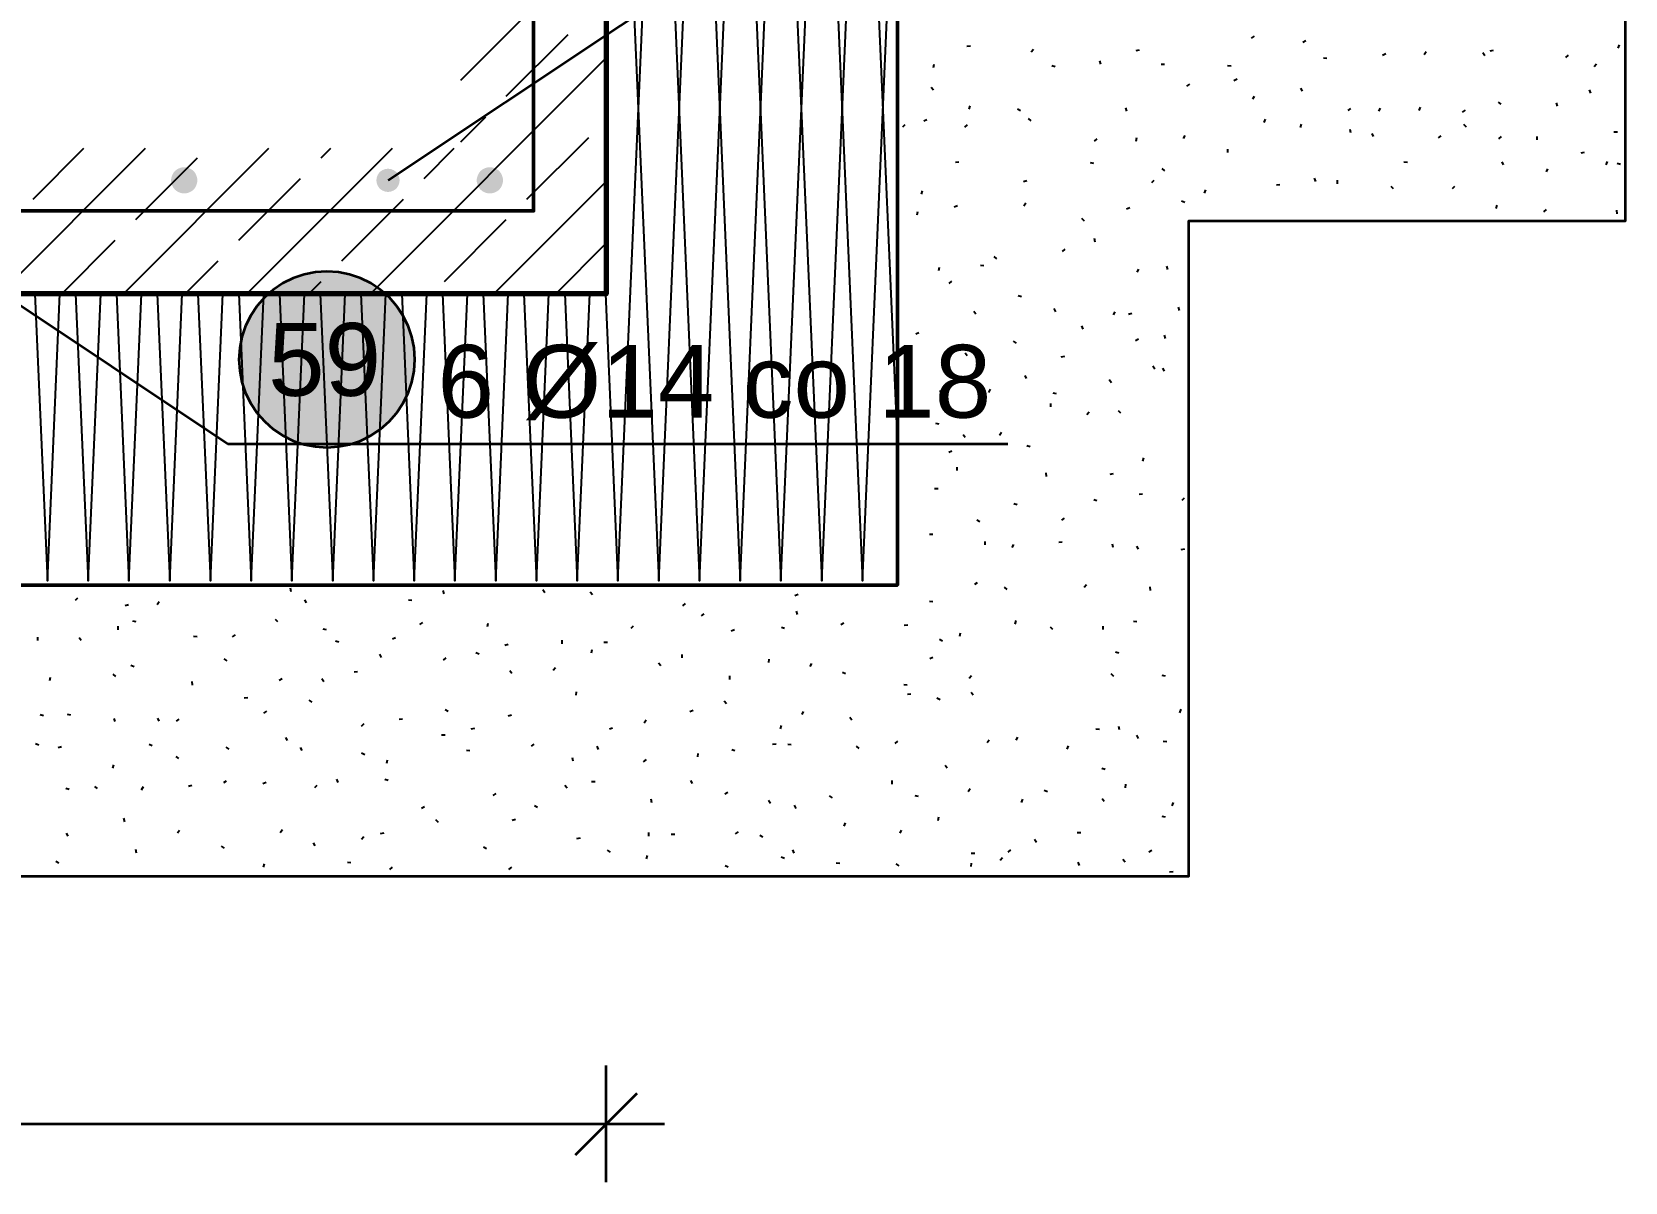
# Model space of a CAD drawing. Header units: metres. Extents: x -2.2 to 48.7, y -1.5 to 0.6.
# Drawn here: x 47.592 to 48.686, y -1.46 to -0.67 of the extents above; entities that cross this region are included whole.
import ezdxf

# ---------------------------------------------------------------- set-up
doc = ezdxf.new("R2010")
doc.units = ezdxf.units.M
for name, color, linetype, lineweight in [('A-FUNDAMENTY', 7, 'Continuous', 50), ('A-KRESKOWANIE', 8, 'Continuous', 18), ('A-SCIANY-IZOL', 4, 'Continuous', 35), ('A-WARSTWY', 8, 'Continuous', 25), ('K-WYMIARY', 1, 'Continuous', 25), ('K-ZBROJENIE', 1, 'Continuous', 100), ('K-ZBROJENIE-OPIS', 2, 'Continuous', 25)]:
    doc.layers.add(name, color=color, linetype=linetype, lineweight=lineweight)
doc.styles.add('PL_ARIAL', font='arial.ttf')

msp = doc.modelspace()

# ---------------------------------------------------------------- hatches: boundary and pattern name
at = {"layer": 'K-ZBROJENIE', "true_color": 0x000000}
for points in [[(47.7054, -0.772), (47.7054, -0.7729), (47.7052, -0.7738), (47.705, -0.7746), (47.7047, -0.7754), (47.7043, -0.7762), (47.7039, -0.777), (47.7034, -0.7777), (47.7028, -0.7784), (47.7021, -0.779), (47.7014, -0.7795), (47.7006, -0.7799), (47.6998, -0.7803), (47.699, -0.7806), (47.6982, -0.7808), (47.6973, -0.781), (47.6964, -0.781), (47.6955, -0.781), (47.6946, -0.7808), (47.6938, -0.7806), (47.693, -0.7803), (47.6922, -0.7799), (47.6914, -0.7795), (47.6907, -0.779), (47.69, -0.7784), (47.6894, -0.7777), (47.6889, -0.777), (47.6885, -0.7762), (47.6881, -0.7754), (47.6878, -0.7746), (47.6876, -0.7738), (47.6874, -0.7729), (47.6874, -0.772), (47.6874, -0.7711), (47.6876, -0.7702), (47.6878, -0.7694), (47.6881, -0.7686), (47.6885, -0.7678), (47.6889, -0.767), (47.6894, -0.7663), (47.69, -0.7656), (47.6907, -0.765), (47.6914, -0.7645), (47.6922, -0.7641), (47.693, -0.7637), (47.6938, -0.7634), (47.6946, -0.7632), (47.6955, -0.763), (47.6964, -0.763), (47.6973, -0.763), (47.6982, -0.7632), (47.699, -0.7634), (47.6998, -0.7637), (47.7006, -0.7641), (47.7014, -0.7645), (47.7021, -0.765), (47.7028, -0.7656), (47.7034, -0.7663), (47.7039, -0.767), (47.7043, -0.7678), (47.7047, -0.7686), (47.705, -0.7694), (47.7052, -0.7702), (47.7054, -0.7711)], [(47.9154, -0.772), (47.9154, -0.7729), (47.9152, -0.7738), (47.915, -0.7746), (47.9147, -0.7754), (47.9143, -0.7762), (47.9139, -0.777), (47.9134, -0.7777), (47.9128, -0.7784), (47.9121, -0.779), (47.9114, -0.7795), (47.9106, -0.7799), (47.9098, -0.7803), (47.909, -0.7806), (47.9082, -0.7808), (47.9073, -0.781), (47.9064, -0.781), (47.9055, -0.781), (47.9046, -0.7808), (47.9038, -0.7806), (47.903, -0.7803), (47.9022, -0.7799), (47.9014, -0.7795), (47.9007, -0.779), (47.9, -0.7784), (47.8994, -0.7777), (47.8989, -0.777), (47.8985, -0.7762), (47.8981, -0.7754), (47.8978, -0.7746), (47.8976, -0.7738), (47.8974, -0.7729), (47.8974, -0.772), (47.8974, -0.7711), (47.8976, -0.7702), (47.8978, -0.7694), (47.8981, -0.7686), (47.8985, -0.7678), (47.8989, -0.767), (47.8994, -0.7663), (47.9, -0.7656), (47.9007, -0.765), (47.9014, -0.7645), (47.9022, -0.7641), (47.903, -0.7637), (47.9038, -0.7634), (47.9046, -0.7632), (47.9055, -0.763), (47.9064, -0.763), (47.9073, -0.763), (47.9082, -0.7632), (47.909, -0.7634), (47.9098, -0.7637), (47.9106, -0.7641), (47.9114, -0.7645), (47.9121, -0.765), (47.9128, -0.7656), (47.9134, -0.7663), (47.9139, -0.767), (47.9143, -0.7678), (47.9147, -0.7686), (47.915, -0.7694), (47.9152, -0.7702), (47.9154, -0.7711)]]:
    msp.add_hatch(color=7, dxfattribs=at).paths.add_polyline_path(points)
at = {"layer": 'K-ZBROJENIE-OPIS', "true_color": 0x000000}
msp.add_hatch(color=7, dxfattribs=at).paths.add_polyline_path([(47.8444, -0.772), (47.8441, -0.7699), (47.8433, -0.768), (47.8421, -0.7663), (47.8404, -0.7651), (47.8385, -0.7643), (47.8364, -0.764), (47.8343, -0.7643), (47.8324, -0.7651), (47.8307, -0.7663), (47.8295, -0.768), (47.8287, -0.7699), (47.8284, -0.772), (47.8287, -0.7741), (47.8295, -0.776), (47.8307, -0.7777), (47.8324, -0.7789), (47.8343, -0.7797), (47.8364, -0.78), (47.8385, -0.7797), (47.8404, -0.7789), (47.8421, -0.7777), (47.8433, -0.776), (47.8441, -0.7741)])
at = {"layer": 'K-ZBROJENIE-OPIS', "true_color": 0xffffff}
msp.add_hatch(color=7, dxfattribs=at).paths.add_polyline_path([(47.8548, -0.895), (47.8543, -0.8871), (47.8528, -0.8794), (47.8502, -0.8719), (47.8467, -0.8648), (47.8423, -0.8582), (47.8371, -0.8523), (47.8312, -0.8471), (47.8246, -0.8427), (47.8175, -0.8392), (47.81, -0.8366), (47.8023, -0.8351), (47.7944, -0.8346), (47.7865, -0.8351), (47.7788, -0.8366), (47.7713, -0.8392), (47.7642, -0.8427), (47.7576, -0.8471), (47.7517, -0.8523), (47.7465, -0.8582), (47.7421, -0.8648), (47.7386, -0.8719), (47.736, -0.8794), (47.7345, -0.8871), (47.734, -0.895), (47.7345, -0.9029), (47.736, -0.9106), (47.7386, -0.9181), (47.7421, -0.9252), (47.7465, -0.9318), (47.7517, -0.9377), (47.7576, -0.9429), (47.7642, -0.9473), (47.7713, -0.9508), (47.7788, -0.9534), (47.7865, -0.9549), (47.7944, -0.9554), (47.8023, -0.9549), (47.81, -0.9534), (47.8175, -0.9508), (47.8246, -0.9473), (47.8312, -0.9429), (47.8371, -0.9377), (47.8423, -0.9318), (47.8467, -0.9252), (47.8502, -0.9181), (47.8528, -0.9106), (47.8543, -0.9029)])

# ---------------------------------------------------------------- linework, layer by layer
at = {"layer": 'A-FUNDAMENTY', "lineweight": 70, "ltscale": 0.02}
msp.add_lwpolyline([(47.9864, -0.4), (47.9864, -0.85), (47.9864, -0.85), (47.9864, -0.85), (46.9864, -0.85)], dxfattribs=at)
at = {"layer": 'A-KRESKOWANIE', "lineweight": 25, "ltscale": 0.02}
for points in [[(47.9858, -0.85), (47.9944, -1.047), (48.0224, -0.403), (48.0504, -1.047), (48.0784, -0.403), (48.1064, -1.047), (48.1344, -0.403), (48.1624, -1.047), (48.1904, -0.403), (48.199, -0.6)], [(47.9864, -0.587), (47.9944, -0.403), (48.0224, -1.047), (48.0504, -0.403), (48.0784, -1.047), (48.1064, -0.403), (48.1344, -1.047), (48.1624, -0.403), (48.1864, -0.955)], [(47.8864, -0.7031), (47.9864, -0.6031)], [(47.9177, -0.7142), (47.9602, -0.6718)], [(48.4297, -0.6743), (48.4317, -0.673)], [(48.4649, -0.6772), (48.467, -0.676)], [(47.8243, -0.85), (47.9864, -0.6879)], [(48.2342, -0.6799), (48.2366, -0.6796)], [(48.2782, -0.6837), (48.2798, -0.682)], [(48.3504, -0.6828), (48.3528, -0.6824)], [(48.4815, -0.6884), (48.4791, -0.6881)], [(48.5198, -0.6861), (48.5219, -0.6848)], [(48.5484, -0.6855), (48.5498, -0.6836)], [(48.59, -0.6864), (48.5887, -0.6844)], [(48.5936, -0.683), (48.596, -0.6826)], [(48.6457, -0.6876), (48.6476, -0.686)], [(48.6816, -0.6812), (48.6825, -0.679)], [(48.2113, -0.6946), (48.2116, -0.6922)], [(48.2949, -0.694), (48.2926, -0.6933)], [(48.3262, -0.6923), (48.3254, -0.69)], [(48.37, -0.6925), (48.3676, -0.6925)], [(48.4157, -0.6935), (48.4133, -0.6934)], [(48.6651, -0.6938), (48.6667, -0.692)], [(48.2113, -0.71), (48.2096, -0.7083)], [(48.3853, -0.7073), (48.3874, -0.706)], [(48.4176, -0.7034), (48.4198, -0.7024)], [(48.4647, -0.7108), (48.4635, -0.7088)], [(48.6628, -0.7121), (48.662, -0.7098)], [(48.2357, -0.7232), (48.2364, -0.7209)], [(48.3441, -0.7244), (48.3434, -0.7221)], [(48.4305, -0.7161), (48.4317, -0.7141)], [(48.5448, -0.724), (48.5458, -0.7218)], [(48.6013, -0.7197), (48.5993, -0.7183)], [(48.64, -0.7211), (48.6393, -0.7188)], [(47.8864, -0.7455), (47.9036, -0.7283)], [(48.2045, -0.7312), (48.2067, -0.7303)], [(48.2709, -0.7243), (48.2688, -0.7231)], [(48.2782, -0.7312), (48.2764, -0.7296)], [(48.4384, -0.7323), (48.4393, -0.7301)], [(48.4634, -0.7357), (48.4641, -0.7334)], [(48.496, -0.7241), (48.498, -0.7227)], [(48.5171, -0.7246), (48.5183, -0.7225)], [(48.5747, -0.7251), (48.5767, -0.7239)], [(47.9319, -0.7849), (47.9743, -0.7425)], [(48.1901, -0.7353), (48.1918, -0.7336)], [(48.2327, -0.7354), (48.2345, -0.7338)], [(48.3218, -0.7451), (48.3236, -0.7435)], [(48.3504, -0.745), (48.3508, -0.7426)], [(48.3829, -0.7432), (48.3842, -0.7411)], [(48.4979, -0.7393), (48.4975, -0.737)], [(48.5136, -0.742), (48.5125, -0.7399)], [(48.5581, -0.7429), (48.5601, -0.7415)], [(48.5773, -0.7354), (48.5756, -0.7337)], [(48.5997, -0.7436), (48.6014, -0.7419)], [(48.6259, -0.7442), (48.626, -0.7418)], [(48.6787, -0.7388), (48.6811, -0.7388)], [(47.5698, -0.85), (47.6698, -0.75)], [(47.5925, -0.7849), (47.6274, -0.75)], [(47.6546, -0.85), (47.7546, -0.75)], [(47.7395, -0.85), (47.8395, -0.75)], [(47.7905, -0.7566), (47.7971, -0.75)], [(47.8612, -0.7707), (47.8819, -0.75)], [(48.4135, -0.753), (48.4134, -0.7506)], [(48.6562, -0.7532), (48.6585, -0.7526)], [(47.6632, -0.799), (47.7056, -0.7566)], [(48.2263, -0.7596), (48.2286, -0.7594)], [(48.3213, -0.7605), (48.319, -0.7599)], [(48.3701, -0.7655), (48.3684, -0.7639)], [(48.5368, -0.7597), (48.5344, -0.7596)], [(48.6029, -0.7614), (48.602, -0.7592)], [(48.6324, -0.7662), (48.6332, -0.764)], [(48.6734, -0.7613), (48.6743, -0.7591)], [(48.6833, -0.7611), (48.681, -0.7605)], [(47.7339, -0.8132), (47.7763, -0.7707)], [(47.9092, -0.85), (47.9864, -0.7728)], [(48.273, -0.7729), (48.2753, -0.7721)], [(48.3612, -0.7735), (48.3628, -0.7718)], [(48.4468, -0.775), (48.4492, -0.7749)], [(48.4738, -0.7727), (48.473, -0.7704)], [(48.4888, -0.7744), (48.4888, -0.772)], [(48.5273, -0.7779), (48.5256, -0.7762)], [(48.5677, -0.7777), (48.5693, -0.7759)], [(47.8046, -0.8273), (47.847, -0.7849)], [(48.203, -0.7816), (48.2036, -0.7793)], [(48.2733, -0.7896), (48.2746, -0.7875)], [(48.3838, -0.7873), (48.3815, -0.7864)], [(48.3975, -0.7809), (48.3983, -0.7786)], [(47.8753, -0.8415), (47.9177, -0.799)], [(48.1999, -0.7958), (48.2004, -0.7934)], [(48.2254, -0.7903), (48.2276, -0.7893)], [(48.3149, -0.8), (48.3132, -0.7983)], [(48.3439, -0.7915), (48.3462, -0.7907)], [(48.5979, -0.7914), (48.5984, -0.7891)], [(48.6306, -0.7937), (48.6324, -0.7921)], [(48.6809, -0.7949), (48.6807, -0.7925)], [(47.6122, -0.85), (47.649, -0.8132)], [(47.9516, -0.85), (47.9864, -0.8152)], [(48.2998, -0.8208), (48.3016, -0.8192)], [(48.3222, -0.8144), (48.3219, -0.812)], [(47.6971, -0.85), (47.7197, -0.8273)], [(48.2149, -0.8339), (48.2153, -0.8316)], [(48.2458, -0.8308), (48.2434, -0.8305)], [(48.2548, -0.826), (48.2529, -0.8244)], [(48.3723, -0.8332), (48.3714, -0.831)], [(47.7819, -0.85), (47.7905, -0.8415)], [(48.2219, -0.8428), (48.2238, -0.8413)], [(48.3512, -0.835), (48.3523, -0.8329)], [(47.5938, -0.85), (47.6024, -1.047), (47.611, -0.85)], [(47.6218, -0.85), (47.6304, -1.047), (47.639, -0.85)], [(47.6498, -0.85), (47.6584, -1.047), (47.667, -0.85)], [(47.6778, -0.85), (47.6864, -1.047), (47.695, -0.85)], [(47.7058, -0.85), (47.7144, -1.047), (47.723, -0.85)], [(47.7338, -0.85), (47.7424, -1.047), (47.751, -0.85)], [(47.7618, -0.85), (47.7704, -1.047), (47.779, -0.85)], [(47.7898, -0.85), (47.7984, -1.047), (47.807, -0.85)], [(47.8178, -0.85), (47.8264, -1.047), (47.835, -0.85)], [(47.8458, -0.85), (47.8544, -1.047), (47.863, -0.85)], [(47.8738, -0.85), (47.8824, -1.047), (47.891, -0.85)], [(47.9018, -0.85), (47.9104, -1.047), (47.919, -0.85)], [(47.9298, -0.85), (47.9384, -1.047), (47.947, -0.85)], [(47.9578, -0.85), (47.9664, -1.047), (47.975, -0.85)], [(48.2716, -0.8521), (48.2693, -0.8514)], [(48.2403, -0.864), (48.2389, -0.862)], [(48.2952, -0.8622), (48.2941, -0.8601)], [(48.3349, -0.8644), (48.336, -0.8622)], [(48.3451, -0.864), (48.3474, -0.8632)], [(48.3802, -0.8614), (48.3796, -0.8591)], [(48.314, -0.8742), (48.3132, -0.8719)], [(48.199, -0.8775), (48.2012, -0.8765)], [(48.2682, -0.8838), (48.2661, -0.8825)], [(48.35, -0.8821), (48.352, -0.8808)], [(48.3705, -0.8807), (48.37, -0.8784)], [(48.2344, -0.8925), (48.233, -0.8906)], [(48.299, -0.8932), (48.3014, -0.8927)], [(48.2752, -0.9082), (48.2742, -0.9061)], [(48.3633, -0.9017), (48.362, -0.8997)], [(48.3699, -0.903), (48.3687, -0.9009)], [(48.2163, -0.9187), (48.2159, -0.9163)], [(48.2493, -0.9176), (48.2503, -0.9154)], [(48.2958, -0.9187), (48.2935, -0.9182)], [(48.3334, -0.911), (48.3319, -0.9091)], [(48.2918, -0.9276), (48.2917, -0.9252)], [(48.3399, -0.932), (48.3383, -0.9302)], [(48.2151, -0.9395), (48.2128, -0.9389)], [(48.3165, -0.9328), (48.3182, -0.9311)], [(48.233, -0.9486), (48.2315, -0.9468)], [(48.2566, -0.9469), (48.258, -0.9449)], [(48.2217, -0.9587), (48.2239, -0.9577)], [(48.2777, -0.955), (48.2754, -0.9544)], [(48.355, -0.9648), (48.3556, -0.9625)], [(48.2274, -0.9713), (48.2274, -0.9689)], [(48.2888, -0.9753), (48.2887, -0.9729)], [(48.3325, -0.9738), (48.3348, -0.9733)], [(48.2119, -0.9837), (48.2143, -0.9836)], [(48.2686, -0.9949), (48.2663, -0.9942)], [(48.3235, -0.9922), (48.3213, -0.9914)], [(48.3524, -0.9876), (48.3547, -0.9873)], [(48.382, -0.9917), (48.3837, -0.99)], [(48.243, -1.0066), (48.2409, -1.0055)], [(48.2993, -1.0055), (48.3011, -1.004)], [(48.2084, -1.0151), (48.2108, -1.015)], [(48.2466, -1.0224), (48.2466, -1.02)], [(48.2653, -1.0242), (48.2665, -1.0221)], [(48.2972, -1.0204), (48.2996, -1.0202)], [(48.3346, -1.0242), (48.3342, -1.0218)], [(48.3521, -1.0254), (48.3509, -1.0233)], [(48.3814, -1.0256), (48.3838, -1.0251)], [(48.2395, -1.0494), (48.2415, -1.0481)], [(48.3147, -1.0514), (48.3163, -1.0496)], [(47.6216, -1.0604), (47.6234, -1.0588)], [(47.6779, -1.0633), (47.6791, -1.0612)], [(47.7698, -1.0545), (47.7693, -1.0521)], [(47.7805, -1.0622), (47.7792, -1.0602)], [(47.8528, -1.0606), (47.8504, -1.0604)], [(47.8751, -1.056), (47.8742, -1.0538)], [(47.9442, -1.0553), (47.9428, -1.0533)], [(47.9768, -1.0567), (47.9753, -1.0548)], [(48.116, -1.0571), (48.1182, -1.0562)], [(48.2108, -1.0614), (48.2084, -1.0613)], [(48.2617, -1.053), (48.26, -1.0513)], [(48.3602, -1.0536), (48.3601, -1.0512)], [(47.6559, -1.064), (47.6582, -1.0634)], [(48.039, -1.0643), (48.0407, -1.0627)], [(48.0518, -1.0712), (48.0537, -1.0698)], [(48.1178, -1.0702), (48.117, -1.0679)], [(47.6511, -1.0806), (47.651, -1.0782)], [(47.6633, -1.0752), (47.661, -1.0748)], [(47.7607, -1.0753), (47.759, -1.0735)], [(47.7942, -1.0808), (47.7919, -1.0802)], [(47.8583, -1.077), (47.8603, -1.0757)], [(47.9047, -1.0785), (47.9052, -1.0761)], [(48.0034, -1.0796), (48.0051, -1.078)], [(48.0722, -1.0815), (48.0744, -1.0804)], [(48.1089, -1.0799), (48.1067, -1.0791)], [(48.1476, -1.077), (48.1497, -1.076)], [(48.1911, -1.0776), (48.1935, -1.0772)], [(48.2292, -1.0851), (48.2297, -1.0828)], [(48.2674, -1.0767), (48.2681, -1.0743)], [(48.2932, -1.0805), (48.2915, -1.0788)], [(48.3277, -1.0805), (48.3277, -1.0781)], [(48.351, -1.0751), (48.3486, -1.0749)], [(47.5958, -1.0881), (47.5959, -1.0857)], [(47.6256, -1.088), (47.6241, -1.0862)], [(47.7052, -1.0855), (47.7028, -1.0853)], [(47.7296, -1.0854), (47.7317, -1.0842)], [(47.8026, -1.0892), (47.8003, -1.0884)], [(47.8394, -1.087), (47.8416, -1.086)], [(47.9166, -1.0913), (47.9189, -1.0906)], [(47.9561, -1.0903), (47.956, -1.0879)], [(47.9763, -1.0965), (47.9766, -1.0941)], [(47.9871, -1.0895), (47.9847, -1.0895)], [(48.2173, -1.0885), (48.2153, -1.0873)], [(47.6619, -1.1061), (47.6597, -1.1051)], [(47.7259, -1.102), (47.7238, -1.1007)], [(47.832, -1.0996), (47.8309, -1.0974)], [(47.8746, -1.1015), (47.8764, -1.0999)], [(47.8991, -1.0975), (47.8968, -1.0966)], [(48.0238, -1.1054), (48.0222, -1.1036)], [(48.0385, -1.1), (48.0385, -1.0976)], [(48.0981, -1.1032), (48.0983, -1.1009)], [(48.1264, -1.1059), (48.1276, -1.1038)], [(48.2086, -1.1003), (48.2108, -1.0994)], [(48.3386, -1.0968), (48.3363, -1.096)], [(47.6041, -1.1156), (47.6044, -1.1132)], [(47.6493, -1.1127), (47.6475, -1.1111)], [(47.7021, -1.1186), (47.7019, -1.1162)], [(47.7616, -1.1152), (47.7636, -1.1141)], [(47.7922, -1.1165), (47.7909, -1.1144)], [(47.8131, -1.1096), (47.8155, -1.1094)], [(47.9215, -1.1108), (47.9201, -1.1088)], [(47.9498, -1.1083), (47.9514, -1.1065)], [(48.0712, -1.1148), (48.0712, -1.1124)], [(48.1507, -1.111), (48.1486, -1.1099)], [(48.2358, -1.114), (48.2372, -1.112)], [(48.335, -1.1127), (48.3333, -1.111)], [(48.3706, -1.1125), (48.3682, -1.1121)], [(47.7376, -1.1274), (47.74, -1.1272)], [(47.9657, -1.1256), (47.966, -1.1232)], [(48.1931, -1.1187), (48.1908, -1.1185)], [(48.1933, -1.125), (48.1957, -1.1246)], [(48.2385, -1.1256), (48.237, -1.1238)], [(47.7512, -1.1379), (47.7532, -1.1365)], [(47.7842, -1.1303), (47.7822, -1.129)], [(47.8778, -1.1368), (47.8757, -1.1356)], [(48.0438, -1.1367), (48.0461, -1.1359)], [(48.0689, -1.1315), (48.0674, -1.1296)], [(48.1209, -1.1389), (48.1218, -1.1367)], [(48.2157, -1.1288), (48.2136, -1.1276)], [(48.3805, -1.1376), (48.3813, -1.1353)], [(47.5996, -1.1398), (47.5974, -1.139)], [(47.6185, -1.1393), (47.6162, -1.1389)], [(47.649, -1.1437), (47.6482, -1.1415)], [(47.6791, -1.1435), (47.6783, -1.1413)], [(47.691, -1.1435), (47.6929, -1.142)], [(47.8183, -1.1468), (47.82, -1.1451)], [(47.844, -1.1421), (47.8464, -1.1418)], [(47.8936, -1.1487), (47.896, -1.1482)], [(47.9189, -1.1397), (47.9212, -1.139)], [(47.9885, -1.1488), (47.9907, -1.1479)], [(48.0125, -1.1446), (48.0138, -1.1425)], [(48.1061, -1.1488), (48.1068, -1.1465)], [(48.1552, -1.1428), (48.1536, -1.141)], [(48.3252, -1.1492), (48.3228, -1.149)], [(48.3391, -1.1494), (48.3386, -1.147)], [(47.5965, -1.16), (47.5943, -1.1589)], [(47.6744, -1.1604), (47.6722, -1.1594)], [(47.7674, -1.1567), (47.7661, -1.1547)], [(47.8732, -1.1528), (47.8756, -1.1528)], [(47.9349, -1.1606), (47.9368, -1.1592)], [(48.1006, -1.1592), (48.103, -1.1591)], [(48.1134, -1.1596), (48.111, -1.1595)], [(48.1848, -1.1587), (48.1867, -1.1572)], [(48.248, -1.1581), (48.2494, -1.1562)], [(48.268, -1.1565), (48.2692, -1.1544)], [(48.3031, -1.1626), (48.3039, -1.1603)], [(48.352, -1.1553), (48.3508, -1.1531)], [(48.3714, -1.1576), (48.369, -1.1575)], [(47.6097, -1.1615), (47.612, -1.1608)], [(47.6927, -1.1691), (47.6908, -1.1676)], [(47.7273, -1.1626), (47.7252, -1.1614)], [(47.7775, -1.1636), (47.7762, -1.1616)], [(47.8204, -1.1666), (47.8183, -1.1655)], [(47.8355, -1.1723), (47.836, -1.1699)], [(47.8927, -1.1637), (47.8903, -1.1636)], [(47.9637, -1.171), (47.9632, -1.1686)], [(47.9811, -1.1629), (47.9802, -1.1607)], [(48.012, -1.1713), (48.0139, -1.1698)], [(48.0493, -1.168), (48.0495, -1.1656)], [(48.0748, -1.1638), (48.0726, -1.1631)], [(48.1601, -1.1622), (48.1584, -1.1605)], [(47.6473, -1.1757), (47.648, -1.1734)], [(48.2205, -1.1758), (48.2191, -1.1738)], [(48.3292, -1.1766), (48.3269, -1.1759)], [(47.6173, -1.1904), (47.6151, -1.1896)], [(47.6369, -1.1896), (47.6349, -1.1883)], [(47.6671, -1.1905), (47.6683, -1.1884)], [(47.6993, -1.1881), (47.7016, -1.1874)], [(47.7235, -1.1856), (47.7255, -1.1844)], [(47.7504, -1.1862), (47.7526, -1.1854)], [(47.7862, -1.1891), (47.7877, -1.1873)], [(47.8021, -1.1855), (47.8013, -1.1832)], [(47.8365, -1.1841), (47.8342, -1.1834)], [(47.9086, -1.1944), (47.9107, -1.1932)], [(47.9594, -1.1895), (47.9578, -1.1877)], [(47.9787, -1.1852), (47.9763, -1.185)], [(48.0455, -1.1863), (48.0445, -1.1841)], [(48.0679, -1.1934), (48.07, -1.1922)], [(48.1828, -1.1866), (48.1828, -1.1842)], [(48.2351, -1.1917), (48.2363, -1.1896)], [(48.2895, -1.192), (48.2873, -1.1911)], [(48.343, -1.1892), (48.3433, -1.1868)], [(47.8594, -1.2031), (47.8615, -1.2021)], [(47.9391, -1.2027), (47.937, -1.2016)], [(48.0177, -1.1995), (48.0171, -1.1971)], [(48.0992, -1.2), (48.0979, -1.198)], [(48.1168, -1.2033), (48.1156, -1.2012)], [(48.1417, -1.196), (48.1397, -1.1947)], [(48.2009, -1.1952), (48.1986, -1.1948)], [(48.2717, -1.1992), (48.2725, -1.197)], [(48.3284, -1.1987), (48.327, -1.1968)], [(48.3752, -1.2015), (48.3762, -1.1994)], [(47.6555, -1.2125), (47.6549, -1.2101)], [(47.871, -1.213), (47.8693, -1.2113)], [(47.9216, -1.2115), (47.9239, -1.2107)], [(48.1499, -1.2155), (48.1507, -1.2132)], [(48.2145, -1.2116), (48.2148, -1.2092)], [(48.3707, -1.2093), (48.3684, -1.209)], [(47.6166, -1.2225), (47.6154, -1.2204)], [(47.6918, -1.2202), (47.6932, -1.2183)], [(47.7624, -1.2198), (47.7638, -1.2178)], [(47.8182, -1.2245), (47.8198, -1.2227)], [(47.8313, -1.2205), (47.8337, -1.2202)], [(47.9662, -1.2239), (47.9686, -1.2236)], [(48.0156, -1.2224), (48.0157, -1.22)], [(48.031, -1.2211), (48.0334, -1.221)], [(48.0752, -1.2207), (48.0772, -1.2194)], [(48.0939, -1.2231), (48.0918, -1.222)], [(48.1883, -1.2204), (48.1893, -1.2182)], [(48.282, -1.2268), (48.2807, -1.2248)], [(48.3124, -1.2202), (48.31, -1.2201)], [(47.6636, -1.234), (47.6632, -1.2316)], [(47.724, -1.2306), (47.7219, -1.2293)], [(47.7863, -1.2291), (47.7852, -1.227)], [(47.904, -1.2312), (47.902, -1.2299)], [(47.9892, -1.2335), (47.9872, -1.2321)], [(48.0139, -1.238), (48.0147, -1.2357)], [(48.1088, -1.2377), (48.1065, -1.2369)], [(48.1154, -1.2341), (48.1146, -1.2318)], [(48.2395, -1.2343), (48.2371, -1.2342)], [(48.2625, -1.2333), (48.2644, -1.2318)], [(48.3591, -1.2331), (48.3612, -1.232)], [(47.6102, -1.2409), (47.6081, -1.2398)], [(47.7508, -1.2438), (47.7516, -1.2415)], [(47.8109, -1.2408), (47.8085, -1.2405)], [(47.8376, -1.2452), (47.8394, -1.2437)], [(47.9195, -1.2452), (47.9215, -1.2438)], [(48.0702, -1.2438), (48.068, -1.2428)], [(48.1468, -1.2412), (48.1444, -1.2409)], [(48.1877, -1.2427), (48.1856, -1.2413)], [(48.237, -1.2433), (48.2374, -1.2409)], [(48.2569, -1.2388), (48.2586, -1.2371)], [(48.3114, -1.2426), (48.3107, -1.2403)], [(48.3429, -1.2403), (48.3413, -1.2385)], [(48.3734, -1.2468), (48.3758, -1.2467)]]:
    msp.add_lwpolyline(points, dxfattribs=at)
at = {"layer": 'A-SCIANY-IZOL', "lineweight": 50, "ltscale": 0.02}
for points in [[(46.9864, -0.85), (47.9864, -0.85), (47.9864, -0.85), (47.9864, -0.85), (47.9864, -0.85), (47.9864, -0.85), (47.9864, -0.85), (47.9864, -0.85), (47.9864, -0.85), (47.9864, -0.85), (47.9864, -0.85), (47.9864, -0.85), (47.9864, -0.85), (47.9864, -0.85), (47.9864, -0.85), (47.9864, -0.85), (47.9864, -0.85), (47.9864, -0.85), (47.9864, -0.4)], [(48.1864, -0.6), (48.1864, -1.05), (48.1864, -1.05), (48.1864, -1.05), (46.7864, -1.05)]]:
    msp.add_lwpolyline(points, dxfattribs=at)
at = {"layer": 'A-WARSTWY', "lineweight": 35, "ltscale": 0.02}
for points in [[(48.6864, -0.6), (48.6864, -0.8), (48.6864, -0.8), (48.6864, -0.8), (48.3864, -0.8), (48.3864, -0.8), (48.3864, -0.8), (48.3864, -0.8), (48.3864, -0.8), (48.3864, -0.8), (48.3864, -0.8), (48.3864, -0.8), (48.3864, -0.8), (48.3864, -0.8), (48.3864, -0.8), (48.3864, -0.8), (48.3864, -0.8), (48.3864, -0.8), (48.3864, -0.8), (48.3864, -0.8), (48.3864, -0.8), (48.3864, -1.25), (48.3864, -1.25), (48.3864, -1.25), (46.5864, -1.25)], [(46.7864, -1.05), (48.1864, -1.05), (48.1864, -1.05), (48.1864, -1.05), (48.1864, -1.05), (48.1864, -1.05), (48.1864, -1.05), (48.1864, -1.05), (48.1864, -1.05), (48.1864, -1.05), (48.1864, -1.05), (48.1864, -1.05), (48.1864, -1.05), (48.1864, -1.05), (48.1864, -1.05), (48.1864, -1.05), (48.1864, -1.05), (48.1864, -1.05), (48.1864, -0.6)]]:
    msp.add_lwpolyline(points, dxfattribs=at)
at = {"layer": 'K-WYMIARY', "lineweight": 35, "ltscale": 0.02}
for points in [[(47.9864, -1.46), (47.9864, -1.38)], [(47.9652, -1.4412), (48.0076, -1.3988)], [(46.9464, -1.42), (48.0264, -1.42)]]:
    msp.add_lwpolyline(points, dxfattribs=at)
at = {"layer": 'K-ZBROJENIE', "lineweight": 50, "ltscale": 0.02}
msp.add_lwpolyline([(47.0364, -0.643), (47.0364, -0.793), (47.9364, -0.793), (47.9364, -0.643)], dxfattribs=at)
at = {"layer": 'K-ZBROJENIE-OPIS', "lineweight": 35, "ltscale": 0.02}
for points in [[(47.8364, -0.772), (48.0764, -0.612)], [(47.4864, -0.793), (47.7264, -0.953)], [(47.7264, -0.953), (48.2623, -0.953)]]:
    msp.add_lwpolyline(points, dxfattribs=at)
msp.add_lwpolyline([(47.8548, -0.895), (47.8543, -0.8871), (47.8528, -0.8794), (47.8502, -0.8719), (47.8467, -0.8648), (47.8423, -0.8582), (47.8371, -0.8523), (47.8312, -0.8471), (47.8246, -0.8427), (47.8175, -0.8392), (47.81, -0.8366), (47.8023, -0.8351), (47.7944, -0.8346), (47.7865, -0.8351), (47.7788, -0.8366), (47.7713, -0.8392), (47.7642, -0.8427), (47.7576, -0.8471), (47.7517, -0.8523), (47.7465, -0.8582), (47.7421, -0.8648), (47.7386, -0.8719), (47.736, -0.8794), (47.7345, -0.8871), (47.734, -0.895), (47.7345, -0.9029), (47.736, -0.9106), (47.7386, -0.9181), (47.7421, -0.9252), (47.7465, -0.9318), (47.7517, -0.9377), (47.7576, -0.9429), (47.7642, -0.9473), (47.7713, -0.9508), (47.7788, -0.9534), (47.7865, -0.9549), (47.7944, -0.9554), (47.8023, -0.9549), (47.81, -0.9534), (47.8175, -0.9508), (47.8246, -0.9473), (47.8312, -0.9429), (47.8371, -0.9377), (47.8423, -0.9318), (47.8467, -0.9252), (47.8502, -0.9181), (47.8528, -0.9106), (47.8543, -0.9029)], close=True, dxfattribs=at)

# ---------------------------------------------------------------- texts
at = {"layer": 'K-ZBROJENIE-OPIS', "style": 'PL_ARIAL'}
for s, p in [('59', (47.754, -0.92)), ('6 Ø14 co 18', (47.8704, -0.935))]:
    msp.add_text(s, height=0.05, dxfattribs=at).set_placement(p)

doc.saveas('drawing.dxf')
